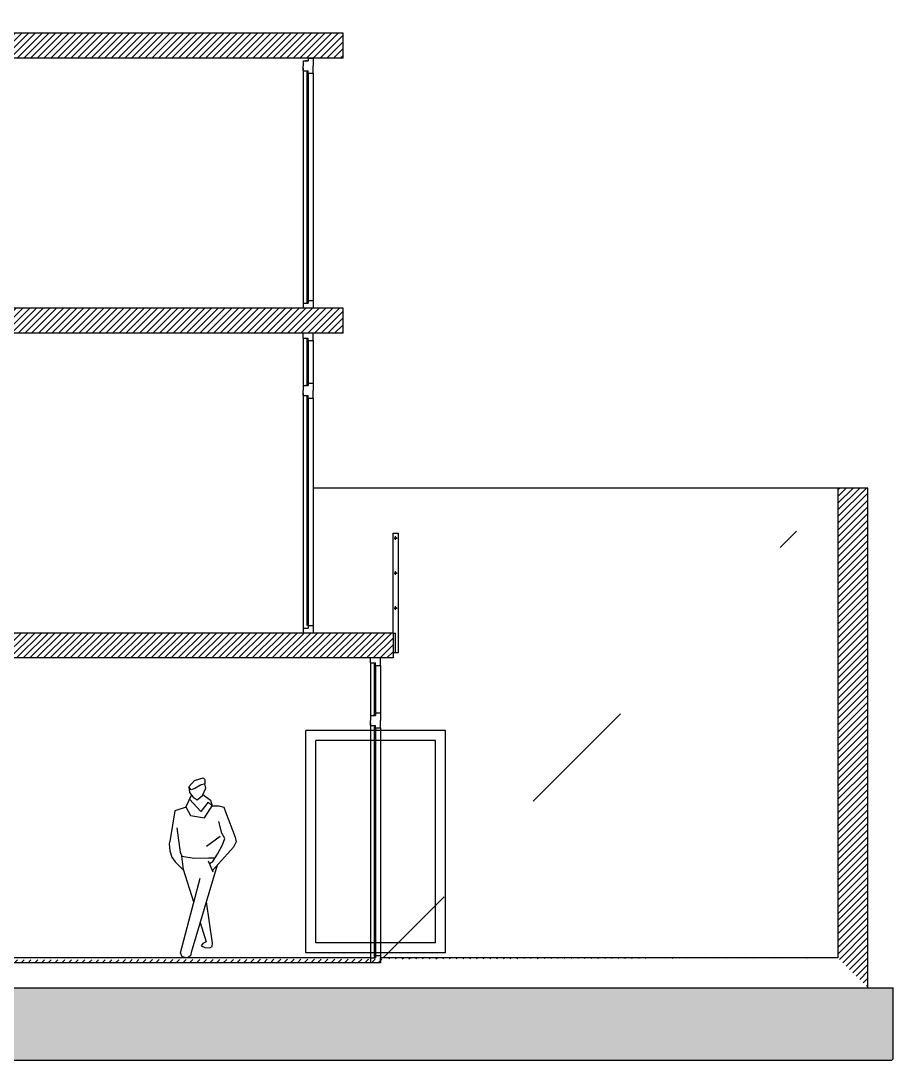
# Model space of a CAD drawing. Extents: x 106.2 to 128.7, y 217.9 to 251.9.
# Drawn here: x 119.98 to 128.71, y 239.14 to 249.54 of the extents above; entities that cross this region are included whole.
import ezdxf

# ---------------------------------------------------------------- set-up
doc = ezdxf.new("R2010")
doc.units = 0
doc.header["$LTSCALE"] = 0.01
doc.linetypes.add('CENTERX2', pattern=[101.60000000000001, 63.5, -12.7, 12.7, -12.7])
doc.layers.get('0').update_dxf_attribs({"linetype": 'CONTINUOUS'})
doc.layers.add('01', color=8, linetype='CONTINUOUS')
doc.layers.add('02', color=1, linetype='CONTINUOUS')
pattern_1 = [(45, (142.4763950698932, 232.9714386348184), (-0.03367596045400932, 0.03367596045400933), [])]

# ---------------------------------------------------------------- blocks, each defined once
blk = doc.blocks.new('PEVFN002')
for p, q in [((0.2540916689467778, 1.215034428136454), (0.1195001331547019, 1.114977110796396)), ((0.1365900078219866, 0.9995776844010233), (0.2053428070842429, 1.001084406223779)), ((0.1847381613278287, 0.8557416302388106), (0.1375022353742281, 0.9666341097801769))]:
    blk.add_line(p, q)
blk.add_lwpolyline([(0.1017077886670705, 1.740091484943148), (0.05654822905110279, 1.726835439580876), (0.002802172538011405, 1.695357547004711), (-0.03475214866836751, 1.679731797971291), (-0.0588511973442678, 1.709745564913595), (-0.001689494526942781, 1.775523842755717), (0.0518867661041611, 1.790979795907147), (0.08404384220829542, 1.801321497092987), (0.09992094311834165, 1.783394882389286)], close=True)
for points in [[(-0.0588511973442678, 1.709745564913595), (-0.05105708122975727, 1.653198361478724), (-0.01414960147858579, 1.607788150798868), (0.02524077919839129, 1.580664471478425), (0.0768354410314771, 1.625136762048232), (0.1119362925982443, 1.697253115889193), (0.1017077886670705, 1.740091484943148)], [(-0.0324928399177935, 1.630357297424185), (-0.08834454369159062, 1.510643777910975), (-0.0428095292551447, 1.423437365802858), (0.09958796959693927, 1.402421035469054), (0.1733375981122975, 1.521435982178303), (0.1332732086389967, 1.556960191477511), (0.06285028572776241, 1.463853185573646), (-0.05309795455166011, 1.586191934040041)], [(0.08184421423257504, 1.635427522652503), (0.1587569410711822, 1.579249505795161), (0.1741805521498492, 1.522621447178388), (0.2413201078344542, 1.521909921577661), (0.2915373207886773, 1.508406135938044), (0.3070498725674398, 1.460170521781848), (0.4035731716169764, 1.208109020096286), (0.4137450769208257, 1.159930004567419), (0.3864758582729593, 1.106806532954955), (0.1779891546381123, 0.8740011779701611)], [(-0.08606484053485985, 1.506277802947947), (-0.1972031459361787, 1.470855695780402), (-0.2437475931077415, 1.182921660672005), (-0.2548816750762057, 1.140309686127372), (-0.2502768107565885, 1.070824683326189), (-0.2295934083849147, 1.006510531117925), (-0.1949828626411829, 0.9603616274962246), (-0.1090004970391476, 0.8732129766799979)], [(0.1472791593844534, 0.94368150910827), (0.1820031292883897, 0.9647598259708996), (0.2277771882868009, 1.036000033060786), (0.2768617818529577, 1.131622281963221), (0.3019310927116621, 1.193162454590832), (0.2727420486247496, 1.246884254549363), (0.2419433395765509, 1.364718068761404)], [(-0.1776274595565397, 1.302017462563153), (-0.1606426966257288, 1.176699692714374), (-0.1458982690750332, 1.05598387639866), (-0.1272449786105128, 1.016108364630279), (-0.004612247642299394, 0.9957328587912766), (0.1365900078219866, 0.9995776844010233)], [(-0.009287145574560896, 0.5558998931538532), (-0.1126137483144731, 0.884711255364742), (-0.1272449786105128, 1.016108364630279)], [(0.2263071652717485, 0.9279551780172124), (-0.03596853402488165, 0.05295367573047294), (-0.04167302881835155, 0.01867754701908453), (-0.07925969209748018, 0), (-0.124923464627777, 0.01116642404122814), (-0.1428380621504459, 0.04874500180217289), (0.0543295628597491, 0.7974820977643358)], [(0.05421453354801287, 0.3538215022913374), (0.1147338818920218, 0.1612336416491154), (0.08248786508779915, 0.1424994960026993), (0.06623953115374093, 0.1213067059850452), (0.1003782060558933, 0.1026320697525076), (0.1514634802430024, 0.09903854204810791), (0.1752847105138926, 0.1148098304089515), (0.1786761002635373, 0.1468213671856606), (0.1165760065780432, 0.5618712100318177)]]:
    blk.add_lwpolyline(points)

msp = doc.modelspace()

# ---------------------------------------------------------------- hatches: boundary and pattern name
at = {"layer": '01', "ltscale": 0.3}
h = msp.add_hatch(dxfattribs=at)
h.set_pattern_fill('ANSI31', color=256, scale=0.015, style=0)
h.set_pattern_definition(pattern_1)
h.paths.add_polyline_path([(123.2028872979368, 249.4136345757199), (117.8787290942062, 249.41363457572), (117.8787290942062, 249.53863457572), (117.6287290942062, 249.53863457572), (117.6287290942062, 249.41363457572), (117.6287290942063, 249.1636345757199), (123.2028872979368, 249.1636345757199)])
h = msp.add_hatch(dxfattribs=at)
h.set_pattern_fill('ANSI31', color=256, scale=0.015, style=0)
h.set_pattern_definition(pattern_1)
h.paths.add_polyline_path([(123.7028872979369, 243.41363457572), (117.6778872979369, 243.41363457572), (117.6778872979369, 243.1636345757199), (123.7028872979369, 243.1636345757199)])
h.paths.add_polyline_path([(123.2028872979368, 246.66363457572), (117.6778872979368, 246.66363457572), (117.6778872979368, 246.4136345757199), (123.2028872979368, 246.4136345757199)])
h = msp.add_hatch(dxfattribs=at)
h.set_pattern_fill('ANSI31', color=256, scale=0.015, style=0)
h.set_pattern_definition(pattern_1)
edge = h.paths.add_edge_path()
edge.add_line((123.5776733797649, 240.11363457572), (114.1528872979369, 240.11363457572))
edge.add_line((114.1528872979369, 240.11363457572), (108.3028872979368, 240.1136345757201))
edge.add_line((108.3028872979368, 239.8636345757199), (128.4528872979369, 239.8636345757199))
edge.add_line((108.3028872979368, 239.8636345757199), (108.3028872979368, 240.1136345757201))
edge.add_line((128.1528872979368, 240.1636345757199), (123.5776733797649, 240.1636345757199))
edge.add_line((128.1528872979369, 244.8636345757199), (128.1528872979368, 240.1636345757199))
edge.add_line((128.4528872979369, 239.8636345757199), (128.4528872979369, 244.8636345757199))
edge.add_line((128.4528872979369, 244.8636345757199), (128.1528872979369, 244.8636345757199))
h = msp.add_hatch(dxfattribs=at)
h.set_pattern_fill('EARTH', color=256, scale=0.04, angle=45, style=0)
h.set_pattern_definition([(45, (142.4763950698932, 232.9714386348184), (2.775557561562891e-17, 0.3592102448427661), [0.254, -0.254]), (45, (142.4090431489852, 233.0387905557264), (2.775557561562891e-17, 0.3592102448427661), [0.254, -0.254]), (45, (142.3416912280772, 233.1061424766345), (2.775557561562891e-17, 0.3592102448427661), [0.254, -0.254]), (135, (142.3416912280772, 233.1510437572398), (-0.3592102448427661, 2.775557561562891e-17), [0.254, -0.254]), (135, (142.4090431489852, 233.2183956781478), (-0.3592102448427661, 2.775557561562891e-17), [0.254, -0.254]), (135, (142.4763950698932, 233.2857475990558), (-0.3592102448427661, 2.775557561562891e-17), [0.254, -0.254])])
h.paths.add_polyline_path([(128.705351970687, 239.8636345757199), (128.4528872979369, 239.8636345757199), (108.3028872979368, 239.8636345757199), (106.7028872979368, 239.8636345757199), (106.7028872979369, 239.7136345757199), (106.2028872979369, 239.7136345757199), (106.2028872979369, 239.1396519456359), (128.685351970687, 239.1396519456359, 0.4142135623730951), (128.705351970687, 239.1596519456359)])

# ---------------------------------------------------------------- linework, layer by layer
at = {"ltscale": 0.3}
for p, q in [((123.2028872979368, 249.4136345757199), (117.8787290942062, 249.41363457572)), ((123.2028872979368, 249.1636345757199), (123.2028872979368, 249.4136345757199)), ((123.2028872979368, 249.1636345757199), (117.6287290942062, 249.1636345757199)), ((123.2028872979368, 246.66363457572), (117.6778872979368, 246.66363457572)), ((123.2028872979368, 246.4136345757199), (123.2028872979368, 246.66363457572)), ((123.2028872979368, 246.4136345757199), (117.6778872979368, 246.4136345757199)), ((128.4528872979369, 244.8636345757199), (128.1528872979369, 244.8636345757199)), ((128.1528872979369, 244.8636345757199), (128.1528872979368, 240.1636345757199)), ((128.4528872979369, 239.8636345757199), (128.4528872979369, 244.8636345757199)), ((123.7028872979369, 243.41363457572), (117.6778872979369, 243.41363457572)), ((123.7028872979369, 243.41363457572), (123.7028872979369, 243.1636345757199)), ((123.7028872979369, 243.1636345757199), (117.6778872979369, 243.16363457572)), ((123.4776733797649, 240.1636345757199), (114.1528872979369, 240.1636345757199)), ((123.5776733797649, 240.11363457572), (114.1528872979369, 240.11363457572)), ((128.1528872979368, 240.1636345757199), (123.5776733797649, 240.1636345757199)), ((108.3028872979368, 239.8636345757199), (128.4528872979369, 239.8636345757199)), ((128.4528872979369, 239.8636345757199), (128.705351970687, 239.8636345757199)), ((128.705351970687, 239.1596519456359), (128.705351970687, 239.8636345757199)), ((106.2028872979369, 239.1396519456359), (128.685351970687, 239.1396519456359))]:
    msp.add_line(p, q, dxfattribs=at)
at = {"linetype": 'CENTERX2', "ltscale": 0.3}
msp.add_line((123.5776733797649, 240.11363457572), (123.5776733797649, 240.16363457572), dxfattribs=at)
at = {"ltscale": 0.3}
msp.add_arc((128.685351970687, 239.1596519456359), 0.02, 270, 0, dxfattribs=at)
at = {"layer": '01', "ltscale": 0.3}
msp.add_line((128.1528872979369, 244.8636345757199), (122.9028872979368, 244.8636345757199), dxfattribs=at)
at = {"layer": '02', "ltscale": 0.3}
for p, q in [((122.8528872979368, 249.16363457572), (122.9028872979368, 249.16363457572)), ((122.8528872979368, 249.16363457572), (122.8528872979368, 249.13863457572)), ((122.9028872979368, 249.16363457572), (122.9028872979368, 249.0886345757201)), ((122.8028872979368, 249.1386345757199), (122.8528872979368, 249.13863457572)), ((122.8028872979368, 249.1386345757199), (122.8028872979368, 249.0886345757201)), ((122.8028872979368, 249.0386345757201), (122.8028872979368, 249.08863457572)), ((122.8028872979368, 249.0636345757201), (122.8028872979368, 246.7136345757199)), ((122.8398872979368, 249.13863457572), (122.8278872979368, 249.1386345757199)), ((122.9028872979368, 249.0136345757201), (122.9028872979368, 249.08863457572)), ((122.8028872979368, 249.0386345757201), (122.8528872979368, 249.0386345757201)), ((122.8398872979367, 249.0386345757201), (122.8398872979368, 246.7136345757199)), ((122.8528872979368, 249.0136345757201), (122.8528872979368, 249.0386345757201)), ((122.8528872979368, 249.0136345757201), (122.8528872979368, 246.7386345757199)), ((122.8528872979368, 249.0136345757201), (122.9028872979368, 249.0136345757201)), ((122.9028872979368, 249.0136345757201), (122.9028872979368, 246.7386345757199)), ((122.8028872979368, 246.7136345757199), (122.8028872979368, 246.66363457572)), ((122.8028872979368, 246.7136345757199), (122.8528872979368, 246.7136345757199)), ((122.8528872979368, 246.7386345757199), (122.9028872979368, 246.7386345757199)), ((122.8528872979368, 246.7386345757199), (122.8528872979368, 246.7136345757199)), ((122.9028872979368, 246.7386345757199), (122.9028872979368, 246.66363457572)), ((122.8028872979368, 246.3636345757201), (122.8028872979368, 246.41363457572)), ((122.8028872979368, 246.3636345757201), (122.8528872979368, 246.36363457572)), ((122.8028872979368, 246.3636345757201), (122.8028872979366, 245.8886345757199)), ((122.8398872979368, 246.3636345757201), (122.8398872979368, 245.88863457572)), ((122.8528872979368, 246.33863457572), (122.8528872979368, 246.36363457572)), ((122.9028872979368, 246.3386345757201), (122.9028872979368, 246.41363457572)), ((122.8528872979368, 246.3386345757201), (122.9028872979368, 246.3386345757201)), ((122.8528872979368, 246.33863457572), (122.8528872979368, 245.91363457572)), ((122.9028872979368, 246.33863457572), (122.9028872979368, 245.91363457572)), ((122.8028872979368, 245.8886345757199), (122.8028872979368, 245.8386345757201)), ((122.8028872979368, 245.8886345757199), (122.8528872979368, 245.88863457572)), ((122.8028872979368, 245.7886345757201), (122.8028872979368, 245.83863457572)), ((122.8398872979368, 245.88863457572), (122.8278872979368, 245.8886345757199)), ((122.8528872979368, 245.91363457572), (122.8528872979368, 245.88863457572)), ((122.8528872979368, 245.91363457572), (122.9028872979368, 245.91363457572)), ((122.9028872979368, 245.91363457572), (122.9028872979368, 245.8386345757201)), ((122.9028872979368, 245.7636345757201), (122.9028872979368, 245.83863457572)), ((122.8028872979368, 245.8136345757201), (122.8028872979368, 243.4636345757199)), ((122.8028872979368, 245.7886345757201), (122.8528872979368, 245.7886345757201)), ((122.8398872979368, 245.7886345757201), (122.8398872979368, 243.4886345757199)), ((122.8528872979368, 245.7636345757201), (122.8528872979368, 245.7886345757201)), ((122.8528872979368, 245.7636345757201), (122.9028872979368, 245.7636345757201)), ((122.8528872979368, 245.7636345757201), (122.8528872979369, 243.4886345757199)), ((122.9028872979368, 245.7636345757201), (122.9028872979368, 243.4886345757199)), ((123.7028872979369, 244.41363457572), (123.7528872979369, 244.41363457572)), ((123.7028872979369, 243.41363457572), (123.7028872979369, 244.41363457572)), ((123.7278872979369, 244.3442366018758), (123.7278872979369, 244.3830325495642)), ((123.7528872979369, 244.41363457572), (123.7528872979369, 243.21363457572)), ((123.7131696470453, 244.36363457572), (123.7426049488285, 244.36363457572)), ((123.7131696470453, 244.01363457572), (123.7426049488285, 244.01363457572)), ((123.7278872979369, 243.9942366018758), (123.7278872979369, 244.0330325495642)), ((123.7131696470453, 243.66363457572), (123.7426049488285, 243.66363457572)), ((123.7278872979369, 243.6442366018758), (123.7278872979369, 243.6830325495642)), ((122.8028872979368, 243.4636345757199), (122.8028872979368, 243.41363457572)), ((122.8028872979368, 243.4636345757199), (122.8528872979369, 243.4636345757199)), ((122.8528872979369, 243.4886345757199), (122.9028872979368, 243.4886345757199)), ((122.8528872979369, 243.4886345757199), (122.8528872979369, 243.4636345757199)), ((122.9028872979368, 243.4886345757199), (122.9028872979368, 243.41363457572)), ((123.7028872979369, 243.41363457572), (123.7278872979369, 243.41363457572)), ((123.7278872979369, 243.21363457572), (123.7278872979369, 243.41363457572)), ((123.4776733797648, 243.11363457572), (123.4776733797648, 243.1636345757199)), ((123.5776733797648, 243.08863457572), (123.5776733797648, 243.1636345757199)), ((123.7528872979369, 243.21363457572), (123.7028872979369, 243.21363457572)), ((123.4776733797649, 243.11363457572), (123.4776733797646, 242.58863457572)), ((123.4776733797648, 243.11363457572), (123.5276733797648, 243.11363457572)), ((123.5146733797649, 243.11363457572), (123.5146733797648, 242.58863457572)), ((123.5276733797648, 243.08863457572), (123.5276733797648, 243.11363457572)), ((123.5276733797648, 243.08863457572), (123.5276733797648, 242.61363457572)), ((123.5276733797648, 243.08863457572), (123.5776733797648, 243.08863457572)), ((123.5776733797648, 243.08863457572), (123.5776733797648, 242.61363457572)), ((123.5276733797648, 242.61363457572), (123.5776733797648, 242.61363457572)), ((123.5276733797648, 242.61363457572), (123.5276733797648, 242.58863457572)), ((123.5776733797648, 242.61363457572), (123.5776733797648, 242.5386345757201)), ((123.4776733797648, 242.58863457572), (123.5276733797648, 242.58863457572)), ((123.4776733797648, 242.58863457572), (123.4776733797648, 242.5386345757201)), ((123.4776733797648, 242.4886345757202), (123.4776733797648, 242.5386345757201)), ((123.4776733797648, 242.5136345757201), (123.4776733797649, 240.1636345757199)), ((123.5146733797648, 242.58863457572), (123.5026733797648, 242.58863457572)), ((123.5776733797648, 242.4636345757202), (123.5776733797648, 242.5386345757201)), ((124.2261575179412, 242.4386345757201), (122.8291892415885, 242.4386345757201)), ((122.8291892415885, 240.21363457572), (122.8291892415885, 242.4386345757201)), ((123.4776733797648, 242.4886345757202), (123.5276733797648, 242.4886345757201)), ((123.5146733797648, 242.4886345757202), (123.5146733797649, 240.16363457572)), ((123.5276733797648, 242.4636345757201), (123.5276733797648, 242.4886345757201)), ((123.5276733797648, 242.4636345757201), (123.5276733797649, 240.18863457572)), ((123.5276733797648, 242.4636345757202), (123.5776733797648, 242.4636345757202)), ((123.5276733797648, 242.4636345757201), (123.5276733797648, 242.4386345757201)), ((123.5776733797648, 242.4636345757202), (123.5776733797649, 240.1886345757199)), ((124.2261575179412, 240.2136345757199), (124.2261575179412, 242.4386345757201)), ((124.1261575179412, 242.3386345757201), (122.9291892415885, 242.3386345757201)), ((122.9291892415885, 240.31363457572), (122.9291892415885, 242.3386345757201)), ((124.1261575179412, 240.3136345757199), (124.1261575179412, 242.3386345757201)), ((124.1261575179412, 240.3136345757199), (122.9291892415885, 240.31363457572)), ((124.2261575179412, 240.21363457572), (122.8291892415885, 240.21363457572)), ((123.4776733797649, 240.1636345757199), (123.4776733797649, 240.11363457572)), ((123.4776733797649, 240.1636345757199), (123.5276733797649, 240.16363457572)), ((123.5276733797649, 240.18863457572), (123.5276733797649, 240.21363457572)), ((123.5276733797649, 240.1886345757199), (123.5776733797649, 240.1886345757199)), ((123.5276733797649, 240.18863457572), (123.5276733797649, 240.16363457572)), ((123.5776733797649, 240.1886345757199), (123.5776733797649, 240.11363457572))]:
    msp.add_line(p, q, dxfattribs=at)
for centre in [(123.7278872979369, 244.36363457572), (123.7278872979369, 244.01363457572), (123.7278872979369, 243.66363457572)]:
    msp.add_circle(centre, 0.008313980112006902, dxfattribs=at)

# ---------------------------------------------------------------- block references
msp.add_blockref('PEVFN002', (121.7184740659487, 240.1636345757199), dxfattribs=at)

doc.saveas('drawing.dxf')
